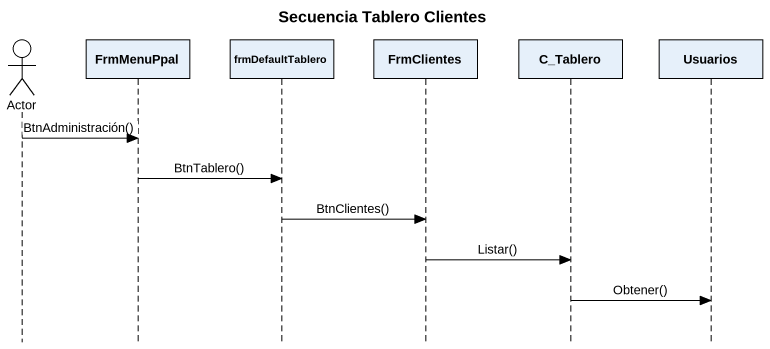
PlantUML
@startuml
title Secuencia Tablero Clientes
hide footbox
actor "Actor" as Actor_
participant FrmMenuPpal
participant frmDefaultTablero
participant FrmClientes
participant C_Tablero
participant Usuarios

Actor_ -> FrmMenuPpal : BtnAdministración()
FrmMenuPpal -> frmDefaultTablero : BtnTablero()
frmDefaultTablero -> FrmClientes : BtnClientes()
FrmClientes -> C_Tablero : Listar()
C_Tablero -> Usuarios : Obtener()
@enduml
